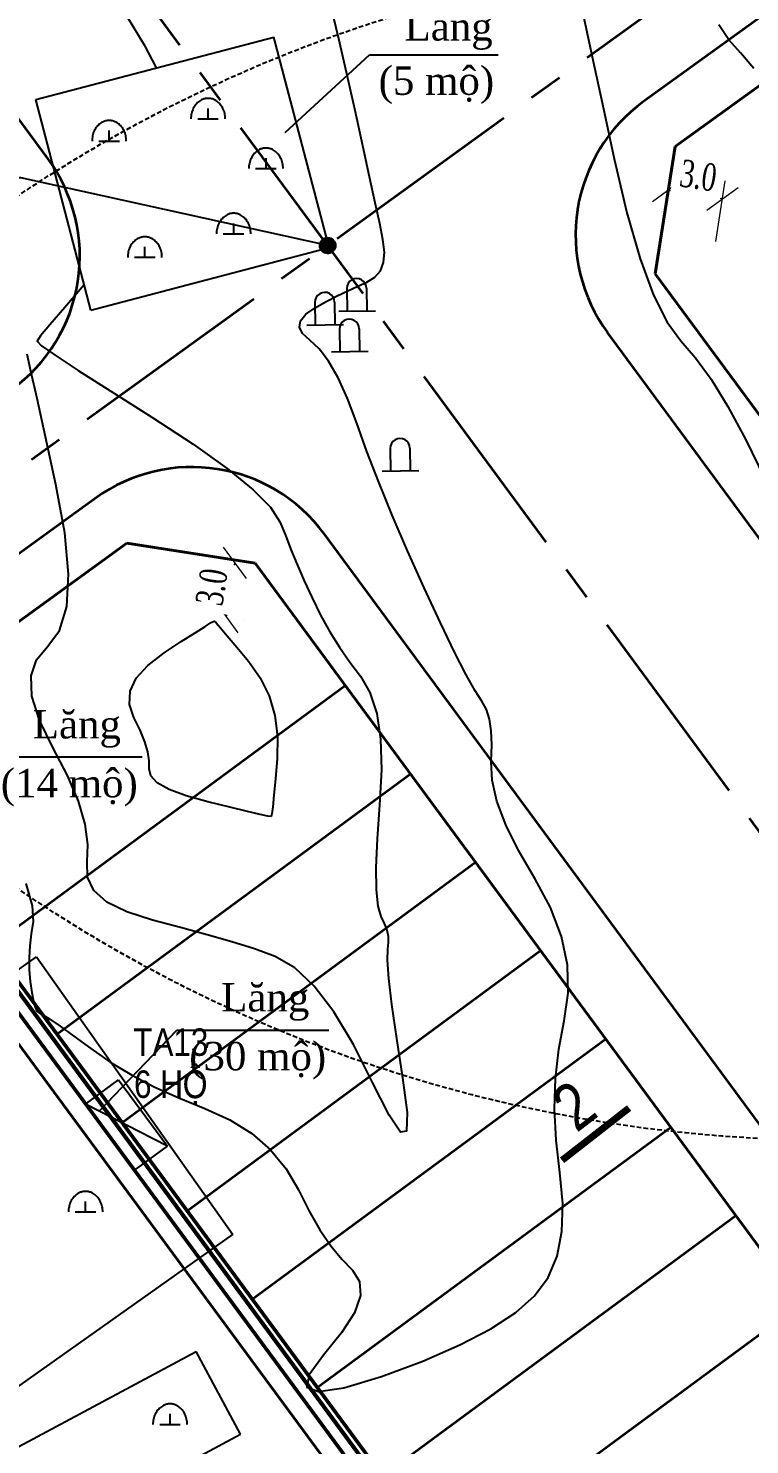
# Model space of a CAD drawing. Extents: x 22709 to 568895, y -41029 to 1932533.
# Drawn here: x 560754 to 560793.4, y 1930974.2 to 1931051.6 of the extents above; entities that cross this region are included whole.
import ezdxf

# ---------------------------------------------------------------- set-up
doc = ezdxf.new("R2010")
doc.units = ezdxf.units.MI
doc.header["$MEASUREMENT"] = 0
doc.header["$PDMODE"] = 1
for name, pattern in [('CENTER2', [1.125, 0.75, -0.125, 0.125, -0.125]), ('CONTINOUS', [0]), ('DASHED2', [0.375, 0.25, -0.125])]:
    doc.linetypes.add(name, pattern=pattern)
doc.layers.get('0').update_dxf_attribs({"color": 8, "linetype": 'CONTINUOUS'})
doc.layers.get('DEFPOINTS').update_dxf_attribs({"color": 8, "linetype": 'CONTINUOUS'})
for name, color, linetype in [('1-chieurong', 8, 'CONTINUOUS'), ('1-cotTK', 8, 'CONTINUOUS'), ('CHUDIEN', 8, 'CONTINUOUS'), ('DIA VAT', 8, 'CONTINOUS'), ('DM CON', 8, 'CONTINUOUS'), ('lang mo', 8, 'CONTINUOUS'), ('MATCAT', 8, 'CONTINUOUS'), ('MO DL', 8, 'CONTINOUS'), ('Thietbidien', 8, 'CONTINUOUS')]:
    doc.layers.add(name, color=color, linetype=linetype)
for name, color, linetype, lineweight in [('1-nghiktHC', 8, 'CONTINUOUS', 60), ('10-TIM', 8, 'CENTER2', 35), ('13-PLO', 8, 'CONTINUOUS', 35), ('4-LE TRONG', 8, 'CONTINUOUS', 40), ('7-LE NGOAI', 8, 'CONTINUOUS', 35), ('D-S-DÂY ĐIỆN 1.5', 200, 'DASHED2', 40), ('EC04', 8, 'CONTINUOUS', 53)]:
    doc.layers.add(name, color=color, linetype=linetype, lineweight=lineweight)
doc.styles.add('HHH', font='VNTIMEI.TTF', dxfattribs={"height": 0.5})
doc.styles.add('K1', font='VHARIALN.TTF', dxfattribs={"height": 250})
doc.styles.add('L1', font='vntimeh.shx', dxfattribs={"width": 0.7})
doc.styles.get("Standard").update_dxf_attribs({"font": 'vntimeh.shx'})
doc.styles.add('VNARIAL', font='VHARIALN.TTF')
doc.linetypes.add('EN04M', pattern='A,4.505489,-0.889973,2.289537,[1,CHEO22.shx,S=0.898128,R=0,X=0,Y=0.012726],2.215951,-0.947487,["0.4KV",Standard,S=2,R=359.997854,X=0,Y=-0.812412],-8.615751,2.099566,[1,CHEO22.shx,S=0.898128,R=0,X=0,Y=-0.055311],2.405923,-0.889973', length=24.85965)
doc.dimstyles.new('chieu rong', dxfattribs={"dimtxt": 1.5, "dimasz": 1.5, "dimexe": 1, "dimexo": 1, "dimgap": 0.3, "dimtad": 1, "dimdec": 1, "dimzin": 0, "dimdsep": 46, "dimtxsty": 'L1', "dimblk": 'OBLIQUE', "dimcen": 1, "dimclrd": 37, "dimclre": 37, "dimclrt": 7, "dimadec": 0, "dimazin": 0, "dimtfac": 1, "dimtdec": 1, "dimtofl": 0, "dimtmove": 2, "dimatfit": 3, "dimldrblk": 'ARCHTICK', "dimfxl": 1, "dimtfill": 1, "dimtolj": 1, "dimtzin": 0, "dimlwd": 5, "dimlwe": 5, "dimarcsym": 0})
doc.dimstyles.get("Standard").update_dxf_attribs({"dimtxt": 0.18, "dimasz": 0.18, "dimexe": 0.18, "dimexo": 0.0625, "dimgap": 0.09, "dimtad": 0, "dimtih": 1, "dimtoh": 1, "dimdec": 4, "dimzin": 0, "dimdsep": 46, "dimtxsty": 'Standard', "dimcen": 0.09, "dimadec": 0, "dimazin": 0, "dimtfac": 1, "dimtdec": 4, "dimtofl": 0, "dimtmove": 0, "dimatfit": 3, "dimfxl": 1, "dimtolj": 1, "dimtzin": 0, "dimarcsym": 0})

# ---------------------------------------------------------------- blocks, each defined once
blk = doc.blocks.new('mo dl')
at = {"layer": 'MO DL', "linetype": 'Continuous'}
for p, q in [((567245.326, 1932453.97), (567245.326, 1932452.739)), ((567246.405, 1932453.97), (567246.405, 1932452.739)), ((567244.863, 1932452.739), (567246.868, 1932452.739))]:
    blk.add_line(p, q, dxfattribs=at)
blk.add_ellipse((567245.865, 1932453.97), major_axis=(0.54, 0), ratio=0.999995, start_param=-0.000013, end_param=3.14158, dxfattribs=at)
blk = doc.blocks.new('cvnfgj')
at = {"layer": '1-cotTK', "lineweight": -3}
h = blk.add_hatch(dxfattribs=at)
h.set_pattern_fill('ANSI31', scale=0.1, style=0)
h.set_pattern_definition([(45, (561075.492941, 1927460.097698), (-0.008838834765, 0.008838834765), [])])
edge = h.paths.add_edge_path()
edge.add_arc((568402.561, 1930175.794), 0.43, 0, 360)
at = {"layer": '1-cotTK', "color": 7, "lineweight": -3}
blk.add_circle((568402.561, 1930175.794, -28.474), 0.43, dxfattribs=at)
blk = doc.blocks.new('_Oblique')
at = {"color": 0, "linetype": 'ByBlock', "lineweight": -2}
blk.add_line((-0.5, -0.5), (0.5, 0.5), dxfattribs=at)
blk = doc.blocks.new('*D128')
at = {"layer": '1-chieurong', "color": 37, "lineweight": 5, "transparency": 16777216}
for p, q in [((568120.575, 1931006.958), (568121.037, 1931009.922)), ((568122.025, 1931009.768), (568122.025, 1931009.768)), ((568121.563, 1931006.804), (568121.563, 1931006.804))]:
    blk.add_line(p, q, dxfattribs=at)
at = {"layer": '1-chieurong', "color": 37, "lineweight": 5, "transparency": 16777216, "xscale": 1.5, "yscale": 1.5, "zscale": 1.5}
for p, rotation in [((568121.037, 1931009.922), 81.13583473201241), ((568120.575, 1931006.958), 261.1358347320124)]:
    blk.add_blockref('_Oblique', p, dxfattribs=dict(at, rotation=rotation))
at = {"layer": '1-chieurong', "color": 7, "lineweight": -3, "transparency": 16777216, "insert": (568119.769, 1931008.602), "char_height": 1.5, "attachment_point": 5, "rotation": 81.13583, "style": 'L1', "bg_fill": 3, "box_fill_scale": 1.25, "bg_fill_color": 9, "bg_fill_true_color": 13158600, "bg_fill_transparency": 0}
blk.add_mtext('\\A1;3.0', dxfattribs=at)
at = {"layer": 'DEFPOINTS', "color": 0, "lineweight": -3, "transparency": 16777216}
for p in [(568121.037, 1931009.922), (568121.037, 1931009.922), (568120.575, 1931006.958)]:
    blk.add_point(p, dxfattribs=at)
blk = doc.blocks.new('_ARCHTICK')
at = {"color": 0, "linetype": 'ByBlock', "const_width": 0.15}
blk.add_lwpolyline([(-0.5, -0.5), (0.5, 0.5)], dxfattribs=at)
blk = doc.blocks.new('*D130')
at = {"layer": '1-chieurong', "color": 37, "lineweight": 5, "transparency": 16777216}
for p, q in [((568144.356, 1931027.951), (568144.875, 1931031.277)), ((568147.685, 1931029.827), (568144.721, 1931030.289)), ((568147.321, 1931027.488), (568147.839, 1931030.815))]:
    blk.add_line(p, q, dxfattribs=at)
at = {"layer": 'DEFPOINTS', "color": 0, "lineweight": -3, "transparency": 16777216}
for p in [(568144.202, 1931026.963), (568147.166, 1931026.5)]:
    blk.add_point(p, dxfattribs=at)
at = {"layer": '1-chieurong', "color": 37, "lineweight": 5, "transparency": 16777216, "xscale": 1.5, "yscale": 1.5, "zscale": 1.5}
for p, rotation in [((568144.721, 1931030.289), 171.1358347316698), ((568147.685, 1931029.827), 351.1358347316698)]:
    blk.add_blockref('_Oblique', p, dxfattribs=dict(at, rotation=rotation))
at = {"layer": '1-chieurong', "color": 7, "lineweight": -3, "transparency": 16777216, "insert": (568146.365, 1931031.096), "char_height": 1.5, "attachment_point": 5, "rotation": 351.13583, "style": 'L1', "bg_fill": 3, "box_fill_scale": 1.25, "bg_fill_color": 9, "bg_fill_true_color": 13158600, "bg_fill_transparency": 0}
blk.add_mtext('\\A1;3.0', dxfattribs=at)
at = {"layer": 'DEFPOINTS', "color": 0, "lineweight": -3, "transparency": 16777216}
blk.add_point((568144.721, 1931030.289), dxfattribs=at)
blk = doc.blocks.new('Tu ha the')
at = {"color": 1, "linetype": 'CONTINOUS'}
blk.add_solid([(-1.5, -0.368), (1.5, 1.132), (-1.5, 1.132), (-1.5, -0.368)], dxfattribs=at)
at = {"layer": 'Thietbidien', "color": 1}
for p, q in [((-1.5, -0.368), (-1.5, 1.132)), ((-1.5, 1.132), (1.5, 1.132)), ((1.5, 1.132), (-1.5, -0.368)), ((1.5, -0.368), (1.5, 1.132)), ((-1.5, -0.368), (1.5, -0.368))]:
    blk.add_line(p, q, dxfattribs=at)
blk = doc.blocks.new('A$C5C0861BC')
at = {"layer": '1-nghiktHC', "color": 8, "lineweight": -3, "const_width": 0.2, "flags": 128}
for points in [[(87.66, 158.327), (11.139, 262.211)], [(86.855, 157.734), (10.334, 261.618)]]:
    blk.add_lwpolyline(points, dxfattribs=at)
blk = doc.blocks.new('tmb')
at = {"layer": '1-cotTK', "lineweight": -3, "ltscale": 15, "flags": 128}
blk.add_lwpolyline([(568126.104, 1931027.273), (568109.325, 1931030.967), (568102.283, 1931030.967)], dxfattribs=at)
at = {"layer": '10-TIM', "ltscale": 15, "extrusion": (-0.041472, 0.057309, 0.997495)}
blk.add_line((568231.426, 1931103.502), (567963.786, 1930909.79), dxfattribs=at)
at = {"layer": '10-TIM', "ltscale": 15}
blk.add_line((568408.265, 1930644.217), (568092.594, 1931072.765), dxfattribs=at)
at = {"layer": '13-PLO'}
for p, q in [((568127.068, 1931003.201), (568107.745, 1930988.967)), ((568130.627, 1930998.37), (568111.303, 1930984.136)), ((568134.185, 1930993.539), (568114.862, 1930979.306)), ((568137.744, 1930988.709), (568118.42, 1930974.475)), ((568141.302, 1930983.878), (568121.979, 1930969.644)), ((568144.861, 1930979.047), (568125.537, 1930964.813)), ((568148.419, 1930974.216), (568129.096, 1930959.982)), ((568151.978, 1930969.385), (568132.654, 1930955.151))]:
    blk.add_line(p, q, dxfattribs=at)
at = {"layer": '4-LE TRONG', "ltscale": 0.5}
for p, q in [((568175.809, 1931054.915), (568145.095, 1931032.685)), ((568145.095, 1931032.685), (568144.01, 1931025.728)), ((568214.342, 1930930.245), (568144.01, 1931025.728)), ((568192.603, 1930914.232), (568122.137, 1931009.896)), ((568176.245, 1930895.973), (568099.724, 1930999.857)), ((568174.635, 1930894.787), (568098.113, 1930998.671))]:
    blk.add_line(p, q, dxfattribs=at)
at = {"layer": '4-LE TRONG'}
for p, q in [((568115.121, 1931010.991), (568100.539, 1931000.436)), ((568122.137, 1931009.896), (568115.121, 1931010.991))]:
    blk.add_line(p, q, dxfattribs=at)
at = {"layer": '7-LE NGOAI', "ltscale": 0.5, "extrusion": (-0.041472, 0.057309, 0.997495)}
for p, q in [((568173.281, 1931056.789), (568143.377, 1931035.145)), ((568113.402, 1931013.45), (568090.713, 1930997.028))]:
    blk.add_line(p, q, dxfattribs=at)
at = {"layer": '7-LE NGOAI', "ltscale": 15}
for p, q in [((568110.802, 1931032.029), (568093.898, 1931054.977)), ((568210.529, 1930928.678), (568141.407, 1931022.516)), ((568195.231, 1930917.41), (568125.926, 1931011.497))]:
    blk.add_line(p, q, dxfattribs=at)
blk.add_arc((568148.653, 1931027.854), 9, 125.8961, 216.37556, dxfattribs=at)
at = {"layer": '7-LE NGOAI', "ltscale": 0.5}
for centre, start, end in [((568103.555, 1931026.691), 305.8961, 36.37556), ((568118.679, 1931006.159), 36.37556, 125.8961)]:
    blk.add_arc(centre, 9, start, end, dxfattribs=at)
at = {"layer": 'DM CON'}
for points, elevation in [([(568149.396, 1931036.956), (568148.67, 1931037.809), (568148.039, 1931038.525), (568147.489, 1931039.335)], 4), ([(568140.113, 1931039.725), (568140.568, 1931037.588), (568141.121, 1931034.995), (568141.765, 1931032.014), (568142.464, 1931029.062), (568143.182, 1931026.554), (568143.913, 1931024.56), (568144.656, 1931023.081), (568145.414, 1931022.059), (568146.21, 1931021.139), (568147.064, 1931019.963), (568147.981, 1931018.472), (568148.96, 1931016.656), (568149.998, 1931014.522)], 4.5), ([(568109.606, 1930992.384), (568109.954, 1930991.17), (568110, 1930990.309), (568109.903, 1930989.636), (568109.821, 1930988.987), (568109.782, 1930988.335), (568109.791, 1930987.677), (568109.845, 1930987.022), (568109.925, 1930986.43), (568110.014, 1930985.961), (568110.107, 1930985.623), (568110.207, 1930985.416), (568110.327, 1930985.319), (568110.541, 1930985.212), (568110.923, 1930984.973), (568111.486, 1930984.583), (568112.231, 1930984.041), (568113.152, 1930983.36), (568114.211, 1930982.627), (568115.372, 1930981.925), (568116.626, 1930981.27), (568117.97, 1930980.663), (568119.384, 1930980.088), (568120.752, 1930979.465), (568121.958, 1930978.714), (568122.984, 1930977.82), (568123.827, 1930976.786), (568124.503, 1930975.631), (568125.092, 1930974.479), (568125.678, 1930973.454), (568126.273, 1930972.576), (568126.876, 1930971.845), (568127.457, 1930971.237), (568127.852, 1930970.619), (568127.897, 1930969.854), (568127.565, 1930968.921), (568126.866, 1930967.824), (568125.88, 1930966.605), (568125.088, 1930965.526), (568124.967, 1930964.845), (568125.598, 1930964.606), (568126.981, 1930964.811), (568129.038, 1930965.429), (568131.31, 1930966.272), (568133.333, 1930967.154), (568135.03, 1930968.041), (568136.388, 1930968.932), (568137.412, 1930969.838), (568138.149, 1930970.836), (568138.646, 1930972.005), (568138.912, 1930973.356), (568138.954, 1930974.889), (568138.797, 1930976.587), (568138.596, 1930978.347), (568138.508, 1930980.066), (568138.557, 1930981.726), (568138.743, 1930983.326), (568139.036, 1930984.871), (568139.254, 1930986.396), (568139.216, 1930987.934), (568138.893, 1930989.493), (568138.285, 1930991.07), (568137.429, 1930992.656), (568136.541, 1930994.188), (568135.839, 1930995.602), (568135.358, 1930996.887), (568135.102, 1930998.043), (568135.049, 1930999.068), (568135.074, 1930999.966), (568135.05, 1931000.737), (568134.954, 1931001.383), (568134.782, 1931001.91), (568134.53, 1931002.353), (568134.169, 1931002.916), (568133.674, 1931003.8), (568133.041, 1931005.04), (568132.27, 1931006.636), (568131.38, 1931008.554), (568130.468, 1931010.586), (568129.633, 1931012.526), (568128.893, 1931014.339), (568128.248, 1931016.017), (568127.691, 1931017.553), (568127.18, 1931018.907), (568126.67, 1931020.04), (568126.153, 1931020.948), (568125.633, 1931021.63), (568125.126, 1931022.104), (568124.734, 1931022.467), (568124.558, 1931022.815), (568124.616, 1931023.164), (568124.907, 1931023.517), (568125.412, 1931023.872), (568126.022, 1931024.212), (568126.625, 1931024.523), (568127.201, 1931024.801), (568127.746, 1931025.049), (568128.253, 1931025.275), (568128.68, 1931025.536), (568128.984, 1931025.891), (568129.159, 1931026.349), (568129.205, 1931026.914), (568129.125, 1931027.599), (568128.949, 1931028.476), (568128.705, 1931029.616), (568128.399, 1931031.032), (568128.031, 1931032.72), (568127.608, 1931034.652), (568127.159, 1931036.662), (568126.715, 1931038.583), (568126.281, 1931040.387)], 5.5), ([(568112.8, 1931025.116), (568111.74, 1931023.881), (568110.916, 1931022.931), (568110.402, 1931022.337), (568110.217, 1931022.052), (568110.452, 1931021.791), (568111.198, 1931021.271), (568112.469, 1931020.441), (568114.256, 1931019.302), (568116.486, 1931017.887), (568118.745, 1931016.408), (568120.616, 1931015.075), (568122.028, 1931013.924), (568122.975, 1931012.96), (568123.493, 1931012.164), (568123.796, 1931011.432), (568124.098, 1931010.661), (568124.438, 1931009.832), (568124.821, 1931008.944), (568125.248, 1931008.004), (568125.714, 1931007.06), (568126.214, 1931006.158), (568126.749, 1931005.305), (568127.315, 1931004.5), (568127.898, 1931003.719), (568128.416, 1931002.825), (568128.785, 1931001.684), (568128.993, 1931000.273), (568129.039, 1930998.596), (568128.942, 1930996.696), (568128.805, 1930994.833), (568128.734, 1930993.267), (568128.747, 1930992.04), (568128.844, 1930991.157), (568129.016, 1930990.593), (568129.2, 1930990.207), (568129.332, 1930989.855), (568129.403, 1930989.512), (568129.412, 1930989.167), (568129.372, 1930988.79), (568129.352, 1930988.194), (568129.422, 1930987.196), (568129.594, 1930985.768), (568129.863, 1930983.92), (568130.203, 1930981.756), (568130.442, 1930979.867), (568130.413, 1930978.847), (568130.086, 1930978.796), (568129.462, 1930979.714), (568128.559, 1930981.504), (568127.509, 1930983.584), (568126.437, 1930985.374), (568125.368, 1930986.774), (568124.302, 1930987.772), (568123.231, 1930988.396), (568122.105, 1930988.815), (568120.871, 1930989.203), (568119.521, 1930989.589), (568118.061, 1930989.979), (568116.524, 1930990.381), (568115.116, 1930990.833), (568114.039, 1930991.373), (568113.329, 1930992.008), (568112.982, 1930992.739), (568112.957, 1930993.572), (568112.999, 1930994.529), (568112.854, 1930995.636), (568112.479, 1930996.894), (568111.874, 1930998.301), (568111.081, 1930999.83), (568110.352, 1931001.327), (568109.94, 1931002.637), (568109.886, 1931003.736), (568110.19, 1931004.628), (568110.805, 1931005.362), (568111.449, 1931006.232), (568111.842, 1931007.532), (568111.936, 1931009.31), (568111.729, 1931011.562), (568111.251, 1931014.212), (568110.686, 1931016.808), (568110.218, 1931018.901), (568109.879, 1931020.412), (568109.67, 1931021.337)], 6), ([(568108.025, 1931068.857), (568108.647, 1931066.251), (568108.915, 1931063.251), (568108.802, 1931060.165), (568108.521, 1931057.278), (568108.288, 1931054.875), (568108.139, 1931053.004), (568108.08, 1931051.667), (568108.113, 1931050.822), (568108.235, 1931050.224), (568108.446, 1931049.626), (568108.746, 1931048.987), (568109.135, 1931048.298), (568109.617, 1931047.548), (568110.217, 1931046.678), (568110.959, 1931045.631), (568111.847, 1931044.398), (568112.877, 1931042.981), (568114.023, 1931041.4), (568115.139, 1931039.783), (568116.077, 1931038.254), (568116.735, 1931036.982)], 6)]:
    blk.add_lwpolyline(points, dxfattribs=dict(at, elevation=elevation))
at = {"layer": 'DM CON', "elevation": 6.5}
blk.add_lwpolyline([(568123.245, 1930998.108), (568123.161, 1930997.221), (568123.097, 1930996.584), (568123.054, 1930996.198), (568123.009, 1930996.051), (568122.837, 1930996.065), (568122.413, 1930996.162), (568121.716, 1930996.328), (568120.75, 1930996.561), (568119.555, 1930996.855), (568118.37, 1930997.189), (568117.434, 1930997.538), (568116.788, 1930997.899), (568116.433, 1930998.272), (568116.342, 1930998.661), (568116.347, 1930999.09), (568116.28, 1930999.583), (568116.113, 1931000.142), (568115.847, 1931000.769), (568115.509, 1931001.458), (568115.271, 1931002.178), (568115.305, 1931002.897), (568115.637, 1931003.611), (568116.268, 1931004.316), (568117.16, 1931005.003), (568118.095, 1931005.617), (568118.856, 1931006.102), (568119.406, 1931006.45), (568119.742, 1931006.659), (568119.891, 1931006.725), (568120.005, 1931006.634), (568120.238, 1931006.37), (568120.615, 1931005.933), (568121.137, 1931005.321), (568121.782, 1931004.543), (568122.414, 1931003.637), (568122.898, 1931002.644), (568123.212, 1931001.57), (568123.354, 1931000.421), (568123.337, 1930999.22)], close=True, dxfattribs=at)
at = {"layer": 'lang mo'}
for p, q in [((568110.144, 1931035.256), (568123.166, 1931038.666)), ((568126.18, 1931027.157), (568123.166, 1931038.666)), ((568113.158, 1931023.747), (568110.144, 1931035.256)), ((568118.999, 1931034.201), (568120.124, 1931034.201)), ((568119.569, 1931034.201), (568119.569, 1931034.771)), ((568114.162, 1931032.988), (568114.162, 1931033.558)), ((568113.592, 1931032.988), (568114.717, 1931032.988)), ((568122.733, 1931031.481), (568122.733, 1931032.051)), ((568122.163, 1931031.481), (568123.288, 1931031.481)), ((568120.967, 1931027.916), (568120.967, 1931028.486)), ((568116.112, 1931026.63), (568116.112, 1931027.2)), ((568120.397, 1931027.916), (568121.522, 1931027.916)), ((568113.158, 1931023.747), (568126.18, 1931027.157)), ((568115.542, 1931026.63), (568116.667, 1931026.63)), ((568094.075, 1930976.972), (568110.181, 1930988.377)), ((568110.181, 1930988.377), (568120.926, 1930973.203)), ((568112.872, 1930974.431), (568112.872, 1930975.001)), ((568112.302, 1930974.431), (568113.427, 1930974.431)), ((568104.821, 1930961.798), (568120.926, 1930973.203)), ((568109.225, 1930961.61), (568118.919, 1930966.805)), ((568121.342, 1930962.284), (568118.919, 1930966.805)), ((568117.492, 1930962.812), (568117.492, 1930963.382)), ((568111.648, 1930957.09), (568121.342, 1930962.284)), ((568116.922, 1930962.812), (568118.047, 1930962.812))]:
    blk.add_line(p, q, dxfattribs=at)
for points in [[(568120.504, 1931034.197), (568120.502, 1931034.27), (568120.496, 1931034.344), (568120.486, 1931034.416), (568120.473, 1931034.488), (568120.455, 1931034.558), (568120.433, 1931034.627), (568120.408, 1931034.694), (568120.379, 1931034.759), (568120.346, 1931034.822), (568120.311, 1931034.881), (568120.272, 1931034.938), (568120.23, 1931034.992), (568120.186, 1931035.042), (568120.138, 1931035.089), (568120.088, 1931035.132), (568120.036, 1931035.171), (568119.982, 1931035.205), (568119.926, 1931035.236), (568119.883, 1931035.256), (568119.84, 1931035.273), (568119.795, 1931035.288), (568119.75, 1931035.3), (568119.705, 1931035.31), (568119.659, 1931035.316), (568119.613, 1931035.32), (568119.567, 1931035.322), (568119.521, 1931035.32), (568119.475, 1931035.316), (568119.429, 1931035.31), (568119.384, 1931035.3), (568119.339, 1931035.288), (568119.294, 1931035.273), (568119.251, 1931035.256), (568119.208, 1931035.236), (568119.152, 1931035.205), (568119.098, 1931035.171), (568119.046, 1931035.132), (568118.996, 1931035.089), (568118.948, 1931035.042), (568118.904, 1931034.992), (568118.862, 1931034.938), (568118.823, 1931034.881), (568118.787, 1931034.822), (568118.755, 1931034.759), (568118.726, 1931034.694), (568118.701, 1931034.627), (568118.679, 1931034.558), (568118.661, 1931034.488), (568118.647, 1931034.416), (568118.637, 1931034.344), (568118.631, 1931034.27), (568118.629, 1931034.197)], [(568115.097, 1931032.984), (568115.095, 1931033.057), (568115.089, 1931033.131), (568115.079, 1931033.203), (568115.065, 1931033.275), (568115.047, 1931033.345), (568115.026, 1931033.415), (568115.001, 1931033.481), (568114.972, 1931033.546), (568114.939, 1931033.609), (568114.904, 1931033.668), (568114.865, 1931033.725), (568114.822, 1931033.779), (568114.778, 1931033.829), (568114.731, 1931033.876), (568114.68, 1931033.919), (568114.629, 1931033.958), (568114.575, 1931033.993), (568114.518, 1931034.023), (568114.476, 1931034.043), (568114.432, 1931034.06), (568114.388, 1931034.075), (568114.342, 1931034.087), (568114.297, 1931034.097), (568114.252, 1931034.104), (568114.206, 1931034.108), (568114.16, 1931034.109), (568114.113, 1931034.108), (568114.067, 1931034.104), (568114.022, 1931034.097), (568113.977, 1931034.087), (568113.931, 1931034.075), (568113.887, 1931034.06), (568113.843, 1931034.043), (568113.801, 1931034.023), (568113.744, 1931033.993), (568113.69, 1931033.958), (568113.639, 1931033.919), (568113.588, 1931033.876), (568113.541, 1931033.829), (568113.497, 1931033.779), (568113.454, 1931033.725), (568113.415, 1931033.668), (568113.38, 1931033.609), (568113.347, 1931033.546), (568113.318, 1931033.481), (568113.293, 1931033.415), (568113.272, 1931033.345), (568113.254, 1931033.275), (568113.24, 1931033.203), (568113.23, 1931033.131), (568113.224, 1931033.057), (568113.222, 1931032.984)], [(568123.668, 1931031.477), (568123.666, 1931031.551), (568123.66, 1931031.624), (568123.65, 1931031.697), (568123.636, 1931031.768), (568123.618, 1931031.838), (568123.597, 1931031.908), (568123.571, 1931031.974), (568123.543, 1931032.039), (568123.51, 1931032.102), (568123.475, 1931032.161), (568123.436, 1931032.218), (568123.393, 1931032.273), (568123.349, 1931032.322), (568123.302, 1931032.369), (568123.251, 1931032.413), (568123.2, 1931032.451), (568123.146, 1931032.486), (568123.089, 1931032.517), (568123.047, 1931032.536), (568123.003, 1931032.554), (568122.959, 1931032.568), (568122.913, 1931032.581), (568122.868, 1931032.59), (568122.822, 1931032.597), (568122.777, 1931032.601), (568122.73, 1931032.602), (568122.684, 1931032.601), (568122.638, 1931032.597), (568122.593, 1931032.59), (568122.547, 1931032.581), (568122.502, 1931032.568), (568122.458, 1931032.554), (568122.414, 1931032.536), (568122.372, 1931032.517), (568122.315, 1931032.486), (568122.261, 1931032.451), (568122.21, 1931032.413), (568122.159, 1931032.369), (568122.112, 1931032.322), (568122.067, 1931032.273), (568122.025, 1931032.218), (568121.986, 1931032.161), (568121.951, 1931032.102), (568121.918, 1931032.039), (568121.889, 1931031.974), (568121.864, 1931031.908), (568121.843, 1931031.838), (568121.825, 1931031.768), (568121.811, 1931031.697), (568121.801, 1931031.624), (568121.795, 1931031.551), (568121.793, 1931031.477)], [(568121.902, 1931027.912), (568121.9, 1931027.986), (568121.894, 1931028.059), (568121.884, 1931028.132), (568121.87, 1931028.203), (568121.853, 1931028.273), (568121.831, 1931028.343), (568121.806, 1931028.409), (568121.777, 1931028.474), (568121.744, 1931028.537), (568121.709, 1931028.596), (568121.67, 1931028.653), (568121.628, 1931028.708), (568121.583, 1931028.757), (568121.536, 1931028.804), (568121.486, 1931028.848), (568121.434, 1931028.886), (568121.38, 1931028.921), (568121.323, 1931028.952), (568121.281, 1931028.971), (568121.237, 1931028.989), (568121.193, 1931029.003), (568121.148, 1931029.016), (568121.102, 1931029.025), (568121.057, 1931029.032), (568121.011, 1931029.036), (568120.965, 1931029.037), (568120.919, 1931029.036), (568120.873, 1931029.032), (568120.827, 1931029.025), (568120.782, 1931029.016), (568120.737, 1931029.003), (568120.692, 1931028.989), (568120.648, 1931028.971), (568120.606, 1931028.952), (568120.55, 1931028.921), (568120.495, 1931028.886), (568120.444, 1931028.848), (568120.393, 1931028.804), (568120.346, 1931028.757), (568120.302, 1931028.708), (568120.259, 1931028.653), (568120.221, 1931028.596), (568120.185, 1931028.537), (568120.153, 1931028.474), (568120.124, 1931028.409), (568120.099, 1931028.343), (568120.077, 1931028.273), (568120.059, 1931028.203), (568120.045, 1931028.132), (568120.035, 1931028.059), (568120.029, 1931027.986), (568120.027, 1931027.912)], [(568117.047, 1931026.626), (568117.045, 1931026.699), (568117.039, 1931026.772), (568117.029, 1931026.845), (568117.015, 1931026.917), (568116.997, 1931026.987), (568116.975, 1931027.056), (568116.95, 1931027.123), (568116.921, 1931027.188), (568116.889, 1931027.251), (568116.853, 1931027.31), (568116.814, 1931027.367), (568116.772, 1931027.421), (568116.728, 1931027.471), (568116.68, 1931027.518), (568116.63, 1931027.561), (568116.578, 1931027.6), (568116.524, 1931027.634), (568116.468, 1931027.665), (568116.425, 1931027.685), (568116.382, 1931027.702), (568116.337, 1931027.717), (568116.292, 1931027.729), (568116.247, 1931027.739), (568116.201, 1931027.745), (568116.155, 1931027.749), (568116.109, 1931027.751), (568116.063, 1931027.749), (568116.017, 1931027.745), (568115.971, 1931027.739), (568115.926, 1931027.729), (568115.881, 1931027.717), (568115.836, 1931027.702), (568115.793, 1931027.685), (568115.75, 1931027.665), (568115.694, 1931027.634), (568115.64, 1931027.6), (568115.588, 1931027.561), (568115.538, 1931027.518), (568115.49, 1931027.471), (568115.446, 1931027.421), (568115.404, 1931027.367), (568115.365, 1931027.31), (568115.33, 1931027.251), (568115.297, 1931027.188), (568115.268, 1931027.123), (568115.243, 1931027.056), (568115.221, 1931026.987), (568115.203, 1931026.917), (568115.19, 1931026.845), (568115.18, 1931026.772), (568115.174, 1931026.699), (568115.172, 1931026.626)], [(568113.807, 1930974.427), (568113.805, 1930974.5), (568113.799, 1930974.574), (568113.789, 1930974.646), (568113.775, 1930974.718), (568113.757, 1930974.788), (568113.735, 1930974.858), (568113.71, 1930974.924), (568113.681, 1930974.989), (568113.649, 1930975.052), (568113.613, 1930975.111), (568113.575, 1930975.168), (568113.532, 1930975.222), (568113.488, 1930975.272), (568113.441, 1930975.319), (568113.39, 1930975.362), (568113.339, 1930975.401), (568113.284, 1930975.436), (568113.228, 1930975.466), (568113.185, 1930975.486), (568113.142, 1930975.503), (568113.097, 1930975.518), (568113.052, 1930975.53), (568113.007, 1930975.54), (568112.961, 1930975.547), (568112.915, 1930975.551), (568112.869, 1930975.552), (568112.823, 1930975.551), (568112.777, 1930975.547), (568112.732, 1930975.54), (568112.686, 1930975.53), (568112.641, 1930975.518), (568112.597, 1930975.503), (568112.553, 1930975.486), (568112.51, 1930975.466), (568112.454, 1930975.436), (568112.4, 1930975.401), (568112.348, 1930975.362), (568112.298, 1930975.319), (568112.251, 1930975.272), (568112.206, 1930975.222), (568112.164, 1930975.168), (568112.125, 1930975.111), (568112.09, 1930975.052), (568112.057, 1930974.989), (568112.028, 1930974.924), (568112.003, 1930974.858), (568111.981, 1930974.788), (568111.964, 1930974.718), (568111.95, 1930974.646), (568111.94, 1930974.574), (568111.934, 1930974.5), (568111.932, 1930974.427)], [(568118.427, 1930962.808), (568118.425, 1930962.881), (568118.419, 1930962.955), (568118.409, 1930963.027), (568118.395, 1930963.099), (568118.377, 1930963.169), (568118.356, 1930963.239), (568118.331, 1930963.305), (568118.302, 1930963.37), (568118.269, 1930963.433), (568118.234, 1930963.492), (568118.195, 1930963.549), (568118.152, 1930963.603), (568118.108, 1930963.653), (568118.061, 1930963.7), (568118.01, 1930963.743), (568117.959, 1930963.782), (568117.905, 1930963.817), (568117.848, 1930963.847), (568117.806, 1930963.867), (568117.762, 1930963.884), (568117.718, 1930963.899), (568117.672, 1930963.911), (568117.627, 1930963.921), (568117.582, 1930963.928), (568117.536, 1930963.932), (568117.489, 1930963.933), (568117.443, 1930963.932), (568117.397, 1930963.928), (568117.352, 1930963.921), (568117.307, 1930963.911), (568117.261, 1930963.899), (568117.217, 1930963.884), (568117.173, 1930963.867), (568117.131, 1930963.847), (568117.074, 1930963.817), (568117.02, 1930963.782), (568116.969, 1930963.743), (568116.918, 1930963.7), (568116.871, 1930963.653), (568116.827, 1930963.603), (568116.784, 1930963.549), (568116.745, 1930963.492), (568116.71, 1930963.433), (568116.677, 1930963.37), (568116.648, 1930963.305), (568116.623, 1930963.239), (568116.602, 1930963.169), (568116.584, 1930963.099), (568116.57, 1930963.027), (568116.56, 1930962.955), (568116.554, 1930962.881), (568116.552, 1930962.808)]]:
    blk.add_lwpolyline(points, dxfattribs=at)
at = {"layer": 'MATCAT', "const_width": 0.38}
blk.add_lwpolyline([(568138.916, 1930977.253), (568142.581, 1930980.112)], dxfattribs=at)
at = {"layer": '1-cotTK', "lineweight": -3}
blk.add_blockref('cvnfgj', (-276.457, 851.479, 28.474), dxfattribs=at)
at = {"layer": 'CHUDIEN', "linetype": 'Continuous', "xscale": 1.499999998949281, "yscale": 1.499999998949281, "zscale": 1.499999998949281, "rotation": 306.490927653592}
blk.add_blockref('Tu ha the', (568114.64, 1930978.834), dxfattribs=at)
at = {"layer": 'DIA VAT', "rotation": 0.8303822502999896}
for p in [(28947.288, -9446.848), (28945.542, -9447.602), (28946.887, -9449.064), (28949.66, -9455.587)]:
    blk.add_blockref('mo dl', p, dxfattribs=at)
at = {"layer": 'lang mo', "style": 'HHH'}
for s, p in [('L¨ng', (568130.307, 1931038.482, 3.092)), ('(5 mé)', (568128.889, 1931035.513, 3.092)), ('L¨ng', (568109.986, 1931000.32, 3.092)), ('(14 mé)', (568108.236, 1930997.102, 3.092)), ('L¨ng', (568120.285, 1930985.391, 3.092)), ('(30 mé)', (568118.535, 1930982.173, 3.092))]:
    blk.add_text(s, height=1.5521, dxfattribs=at).set_placement(p)
at = {"layer": 'MATCAT', "style": 'VNARIAL'}
for s, p in [('ta13', (568115.473, 1930982.965, -0.396)), ('6 hé', (568115.52, 1930980.665, -0.396))]:
    blk.add_text(s, height=1.5, dxfattribs=at).set_placement(p)
at = {"layer": 'MATCAT', "style": 'K1'}
blk.add_text('2', height=2.56, rotation=37.61085, dxfattribs=at).set_placement((568139.706, 1930978.729))
at = {"layer": 'DIA VAT'}
for points in [[(568123.785, 1931033.459), (568128.397, 1931037.708), (568135.429, 1931037.708)], [(568102.263, 1930995.702), (568107.537, 1930999.311), (568115.965, 1930999.311)], [(568113.615, 1930979.94), (568117.864, 1930984.371), (568126.173, 1930984.371)]]:
    blk.add_leader(points, dimstyle='STANDARD', override={"dimgap": 0.09, "dimtad": 0, "dimfxl": 0.18, "dimtfill": 1, "dimarcsym": 1}, dxfattribs=at)
at = {"layer": '1-chieurong', "lineweight": -3}
for p1, p2, distance, picture, middle in [((568147.166, 1931026.5), (568144.202, 1931026.963), -3.367, '*D130', (568146.365, 1931031.096)), ((568120.575, 1931006.958), (568121.037, 1931009.922), 0, '*D128', (568119.769, 1931008.602))]:
    dim = blk.add_aligned_dim(p1=p1, p2=p2, distance=distance, dimstyle='chieu rong', dxfattribs=at)
    dim.commit()
    dim.dimension.update_dxf_attribs({"geometry": picture, "text_midpoint": middle})
at = {"layer": 'EC04', "linetype": 'EN04M', "ltscale": 0.5, "flags": 128}
blk.add_lwpolyline([(567978.416, 1930949.578), (568101.763, 1931038.686), (568108.687, 1931029.048), (568107.683, 1931021.613), (568091.898, 1931009.983), (568183.666, 1930885.245)], dxfattribs=at)
at = {"lineweight": -3}
blk.add_blockref('A$C5C0861BC', (568088.602, 1930737.64), dxfattribs=at)

msp = doc.modelspace()

# ---------------------------------------------------------------- block references
at = {"layer": 'D-S-DÂY ĐIỆN 1.5', "lineweight": -3}
msp.add_blockref('tmb', (-7355.76, 12.496), dxfattribs=at)

# ---------------------------------------------------------------- next in the draw order: linework, layer by layer
for centre in [(560797.977, 1931069.836), (560797.415, 1930976.873)]:
    msp.add_circle(centre, 79, dxfattribs=at)

doc.saveas('drawing.dxf')
